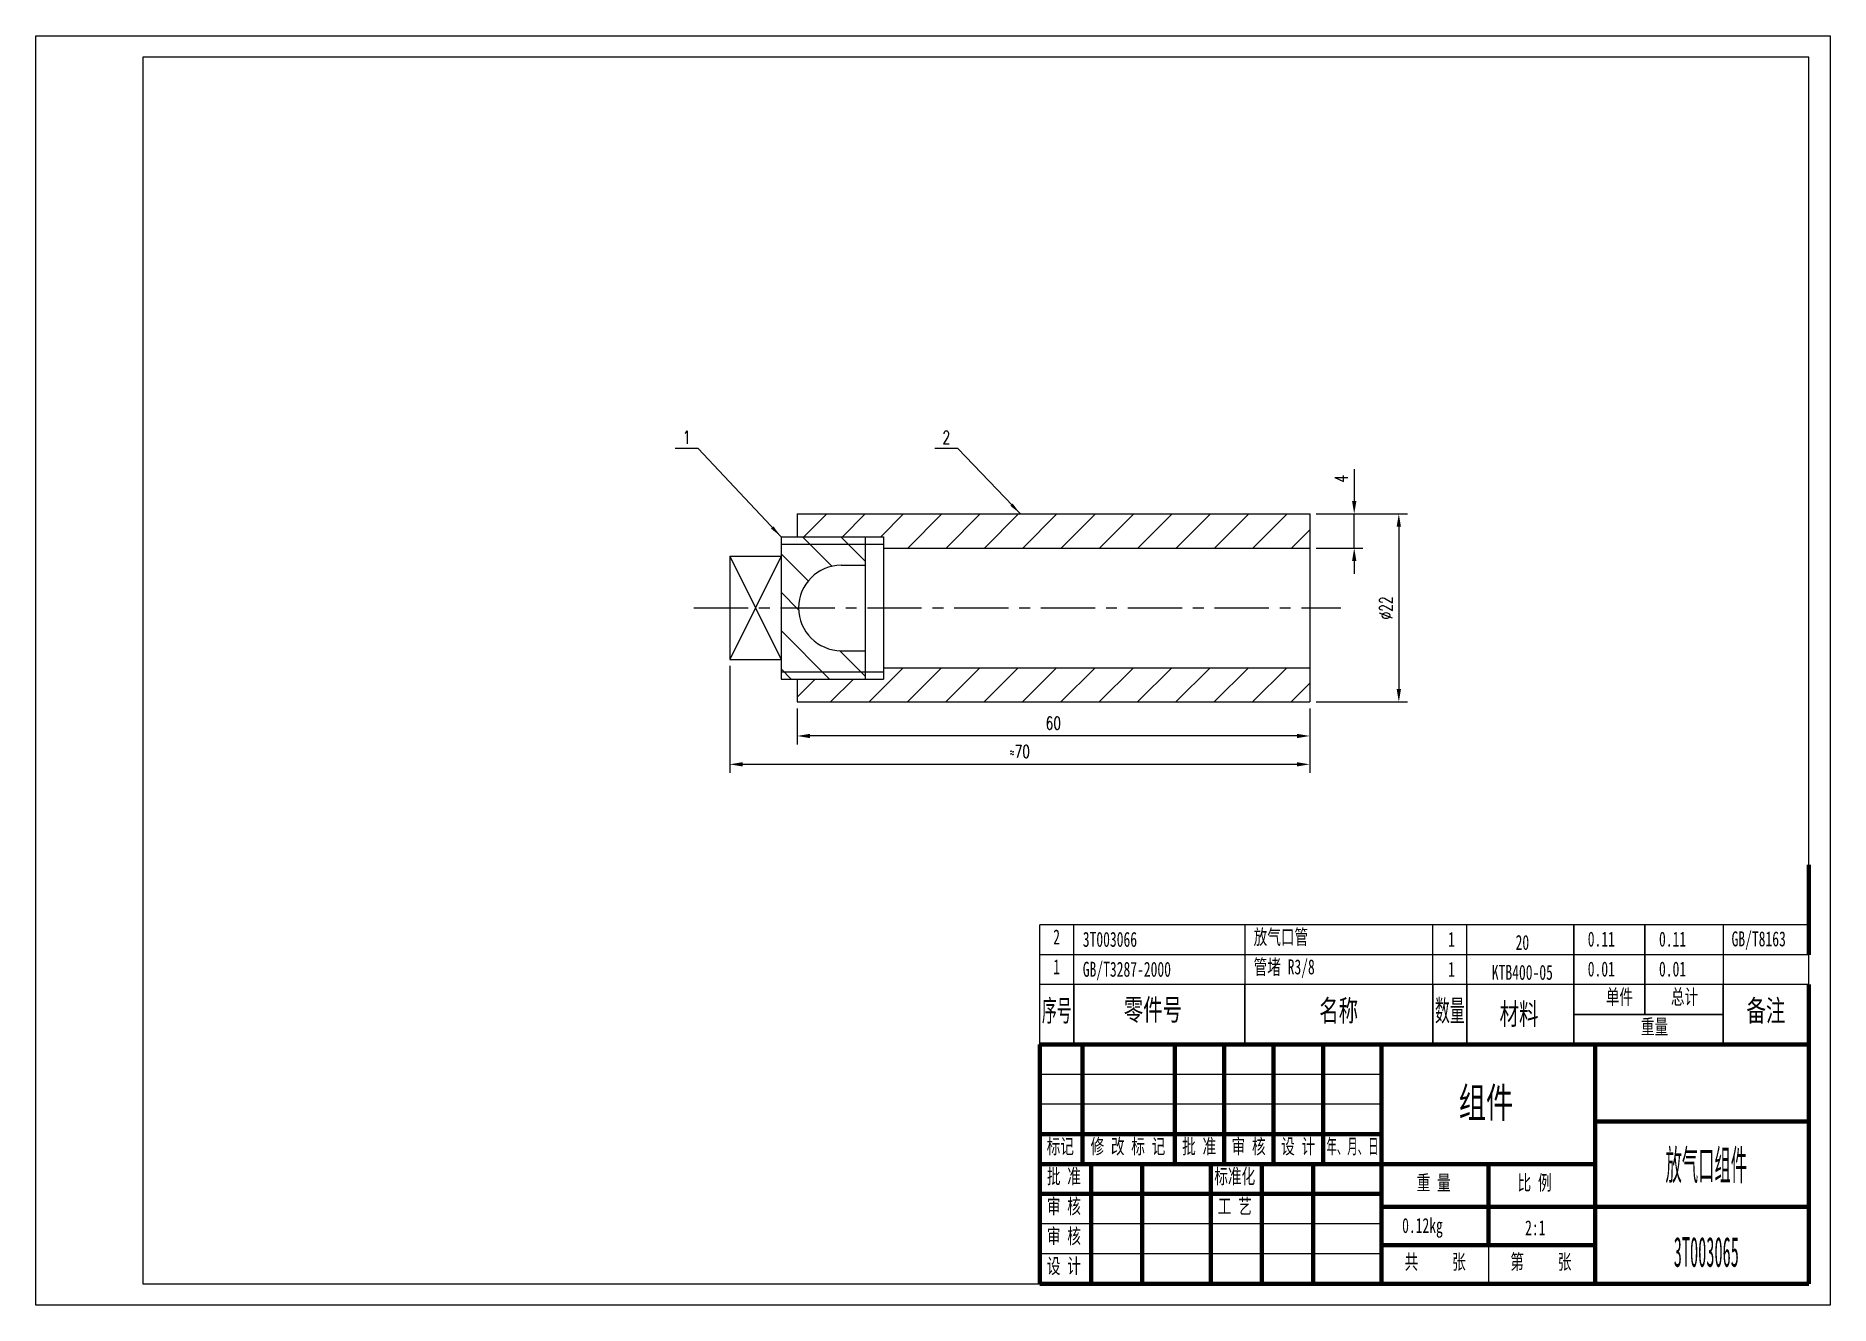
# Model space of a CAD drawing. Header units: millimetres. Extents: x 0 to 210, y 0 to 149.
import ezdxf

# ---------------------------------------------------------------- set-up
doc = ezdxf.new("R2010")
doc.units = ezdxf.units.MM
for name, pattern in [('CENTER', [50.8, 31.75, -6.35, 6.35, -6.35]), ('EB_DASH', [6, 3, -3]), ('EB_DASHDOT', [39, 30, -3, 3, -3])]:
    doc.linetypes.add(name, pattern=pattern)
for name, color, linetype, lineweight in [('中心线', 1, 'CENTER', 9), ('尺寸线', 4, 'Continuous', 9), ('标注线', 4, 'Continuous', 5), ('点划线', 1, 'EB_DASHDOT', 5), ('粗线', 7, 'Continuous', 15), ('细线', 3, 'Continuous', 5), ('虚线', 2, 'EB_DASH', 5)]:
    doc.layers.add(name, color=color, linetype=linetype, lineweight=lineweight)
doc.layers.add('边框', color=7, linetype='Continuous', lineweight=18, plot=False)
doc.styles.get("Standard").update_dxf_attribs({"font": 'romans.shx', "width": 0.7})
doc.styles.add('TextStyle0', font='', dxfattribs={"width": 0.510669})
doc.styles.add('TextStyle1', font='', dxfattribs={"width": 0.510669})
doc.styles.add('UserTxtStyle4', font='', dxfattribs={"width": 0.667})
doc.styles.add('机械', font='', dxfattribs={"width": 0.4})
doc.styles.add('标准', font='', dxfattribs={"width": 0.667})
doc.styles.get('TextStyle0').set_extended_font_data('宋体')
doc.styles.get('TextStyle1').set_extended_font_data('宋体')
doc.styles.get('UserTxtStyle4').set_extended_font_data('宋体')
doc.styles.get('机械').set_extended_font_data('宋体')
doc.styles.get('标准').set_extended_font_data('宋体')
doc.dimstyles.new('标准', dxfattribs={"dimscale": 0.5, "dimtxt": 3, "dimasz": 3, "dimexe": 2, "dimexo": 1.5, "dimgap": 1.5, "dimtad": 1, "dimdec": 1, "dimzin": 12, "dimdsep": 46, "dimtxsty": 'Standard', "dimcen": 0, "dimdle": 6, "dimclrd": 256, "dimclre": 256, "dimclrt": 256, "dimadec": 1, "dimazin": 3, "dimtfac": 1, "dimtdec": 1, "dimtmove": 0, "dimatfit": 0, "dimfxl": 0, "dimtolj": 1, "dimarcsym": 0})

# ---------------------------------------------------------------- blocks, each defined once
blk = doc.blocks.new('CAXBLOCK70')
at = {"layer": '粗线', "color": 0, "linetype": 'Continuous', "lineweight": 70}
for p, q in [((180, 0), (180, 14)), ((180, 14), (180, 0))]:
    blk.add_line(p, q, dxfattribs=at)
blk = doc.blocks.new('*X42')
at = {"layer": '尺寸线', "linetype": 'Continuous'}
blk.add_hatch(color=256, dxfattribs=at).paths.add_polyline_path([(87.21, 89.9), (86.04, 90.86), (86.32, 91.12)], flags=0)
for p, q in [((77.52, 100.24), (74.82, 100.24)), ((87.21, 89.9), (77.52, 100.24))]:
    blk.add_line(p, q, dxfattribs=at)
at = {"layer": '尺寸线'}
blk.add_line((74.82, 100.24), (74.82, 100.24), dxfattribs=at)
blk = doc.blocks.new('*X43')
at = {"layer": '尺寸线', "linetype": 'Continuous'}
blk.add_hatch(color=256, dxfattribs=at).paths.add_polyline_path([(115.23, 92.57), (114.06, 93.52), (114.33, 93.78)], flags=0)
for p, q in [((107.9, 100.24), (105.21, 100.24)), ((115.23, 92.57), (107.9, 100.24))]:
    blk.add_line(p, q, dxfattribs=at)
at = {"layer": '尺寸线'}
blk.add_line((105.21, 100.24), (105.21, 100.24), dxfattribs=at)
blk = doc.blocks.new('*X44')
at = {"layer": '尺寸线', "linetype": 'ByBlock'}
for points in [[(159.52, 92.57), (159.27, 91.07), (159.77, 91.07)], [(159.52, 70.57), (159.27, 72.07), (159.77, 72.07)]]:
    blk.add_hatch(color=256, dxfattribs=at).paths.add_polyline_path(points, flags=0)
for p, q in [((149.84, 92.57), (160.52, 92.57)), ((149.84, 70.57), (160.52, 70.57))]:
    blk.add_line(p, q, dxfattribs=at)
at = {"layer": '尺寸线', "linetype": 'ByBlock', "lineweight": -2}
blk.add_line((159.52, 91.07), (159.52, 72.07), dxfattribs=at)
at = {"layer": '尺寸线', "linetype": 'ByBlock', "insert": (158.02, 81.57), "char_height": 1.5, "width": 4.65, "attachment_point": 5, "rotation": 90}
blk.add_mtext('%%C22', dxfattribs=at)
blk = doc.blocks.new('*X45')
at = {"layer": '尺寸线', "linetype": 'ByBlock'}
for points in [[(89.09, 66.59), (90.59, 66.84), (90.59, 66.34)], [(149.09, 66.59), (147.59, 66.84), (147.59, 66.34)]]:
    blk.add_hatch(color=256, dxfattribs=at).paths.add_polyline_path(points, flags=0)
for p, q in [((89.09, 69.82), (89.09, 65.59)), ((149.09, 69.82), (149.09, 65.59))]:
    blk.add_line(p, q, dxfattribs=at)
at = {"layer": '尺寸线', "linetype": 'ByBlock', "lineweight": -2}
blk.add_line((147.59, 66.59), (90.59, 66.59), dxfattribs=at)
at = {"layer": '尺寸线', "linetype": 'ByBlock', "insert": (119.09, 68.09), "char_height": 1.5, "width": 2.55, "attachment_point": 5}
blk.add_mtext('60', dxfattribs=at)
blk = doc.blocks.new('*X46')
at = {"layer": '尺寸线', "linetype": 'ByBlock'}
for points in [[(81.21, 63.27), (82.71, 63.52), (82.71, 63.02)], [(149.09, 63.27), (147.59, 63.52), (147.59, 63.02)]]:
    blk.add_hatch(color=256, dxfattribs=at).paths.add_polyline_path(points, flags=0)
for p, q in [((81.21, 74.78), (81.21, 62.27)), ((149.09, 69.82), (149.09, 62.27))]:
    blk.add_line(p, q, dxfattribs=at)
at = {"layer": '尺寸线', "linetype": 'ByBlock', "lineweight": -2}
blk.add_line((147.59, 63.27), (82.71, 63.27), dxfattribs=at)
at = {"layer": '尺寸线', "linetype": 'ByBlock', "insert": (115.15, 64.77), "char_height": 1.5, "width": 5.1983, "attachment_point": 5}
blk.add_mtext('≈70', dxfattribs=at)
blk = doc.blocks.new('*X47')
at = {"layer": '尺寸线', "linetype": 'ByBlock'}
for points in [[(154.3, 92.57), (154.55, 94.07), (154.05, 94.07)], [(154.3, 88.57), (154.55, 87.07), (154.05, 87.07)]]:
    blk.add_hatch(color=256, dxfattribs=at).paths.add_polyline_path(points, flags=0)
at = {"layer": '尺寸线', "linetype": 'ByBlock', "lineweight": -2}
for p, q in [((154.3, 97.82), (154.3, 94.07)), ((154.3, 88.57), (154.3, 92.57)), ((149.09, 88.57), (149.09, 88.57)), ((154.3, 87.07), (154.3, 85.57))]:
    blk.add_line(p, q, dxfattribs=at)
at = {"layer": '尺寸线', "linetype": 'ByBlock'}
for p, q in [((149.84, 92.57), (155.3, 92.57)), ((149.84, 88.57), (155.3, 88.57))]:
    blk.add_line(p, q, dxfattribs=at)
at = {"layer": '尺寸线', "linetype": 'ByBlock', "insert": (152.8, 96.69), "char_height": 1.5, "width": 3, "attachment_point": 5, "rotation": 90}
blk.add_mtext('4', dxfattribs=at)

msp = doc.modelspace()

# ---------------------------------------------------------------- hatches: boundary and pattern name
at = {"layer": '尺寸线'}
h = msp.add_hatch(dxfattribs=at)
h.set_pattern_fill('ANSI31', color=256, style=0, pattern_type=0)
h.paths.add_polyline_path([(149.09, 88.57), (149.09, 92.57), (89.09, 92.57), (89.09, 89.9), (99.19, 89.9), (99.19, 88.57)], flags=0)
h.paths.add_polyline_path([(149.09, 70.57), (149.09, 74.57), (99.19, 74.57), (99.19, 73.24), (89.09, 73.24), (89.09, 70.57)], flags=0)
h = msp.add_hatch(dxfattribs=at)
h.set_pattern_fill('ANSI31', color=256, style=0, pattern_type=0)
h.set_pattern_definition([(135, (0, 0), (-2.245064, -2.245064), [])])
edge = h.paths.add_edge_path(flags=0)
edge.add_arc((94.27, 81.57), 5, 90, 180, ccw=False)
edge.add_line((94.27, 86.57), (97.05, 86.57))
edge.add_line((97.05, 86.57), (97.05, 89.04))
edge.add_line((97.05, 89.04), (87.21, 89.04))
edge.add_line((87.21, 89.04), (87.21, 81.57))
edge.add_line((87.21, 81.57), (89.27, 81.57))
h.paths.add_polyline_path([(97.05, 89.04), (97.05, 89.9), (87.21, 89.9), (87.21, 89.04)], flags=0)
edge = h.paths.add_edge_path(flags=0)
edge.add_line((97.05, 74.09), (97.05, 76.57))
edge.add_line((97.05, 76.57), (94.27, 76.57))
edge.add_arc((94.27, 81.57), 5, 180, 270, ccw=False)
edge.add_line((89.27, 81.57), (87.21, 81.57))
edge.add_line((87.21, 81.57), (87.21, 74.09))
edge.add_line((87.21, 74.09), (97.05, 74.09))
h.paths.add_polyline_path([(97.05, 73.24), (97.05, 74.09), (87.21, 74.09), (87.21, 73.24)], flags=0)

# ---------------------------------------------------------------- linework, layer by layer
at = {"layer": '中心线', "ltscale": 0.2}
msp.add_line((77, 81.57), (152.72, 81.57), dxfattribs=at)
at = {"layer": '点划线', "linetype": 'Continuous', "lineweight": 25}
for p, q in [((157.5, 27), (117.5, 27)), ((157.5, 23.5), (117.5, 23.5)), ((157.5, 9.5), (117.5, 9.5)), ((157.5, 6), (117.5, 6))]:
    msp.add_line(p, q, dxfattribs=at)
at = {"layer": '粗线'}
for p, q in [((207.5, 146), (12.5, 146)), ((12.5, 146), (12.5, 2.5)), ((207.5, 2.5), (207.5, 146)), ((89.09, 92.57), (149.09, 92.57)), ((89.09, 92.57), (89.09, 89.9)), ((149.09, 92.57), (149.09, 70.57)), ((87.21, 89.9), (99.19, 89.9)), ((87.21, 89.9), (87.21, 73.24)), ((97.05, 89.9), (97.05, 73.24)), ((97.05, 89.04), (99.19, 89.04)), ((99.19, 89.9), (99.19, 73.24)), ((99.19, 88.57), (149.09, 88.57)), ((81.21, 87.61), (81.21, 75.53)), ((81.21, 87.61), (87.21, 87.61)), ((81.21, 87.61), (87.21, 75.53)), ((87.21, 87.61), (81.21, 75.53)), ((94.27, 86.57), (97.05, 86.57)), ((94.27, 76.57), (97.05, 76.57)), ((81.21, 75.53), (87.21, 75.53)), ((97.05, 74.09), (99.19, 74.09)), ((99.19, 74.57), (149.09, 74.57)), ((87.21, 73.24), (99.19, 73.24)), ((89.09, 73.24), (99.19, 73.24)), ((89.09, 73.24), (89.09, 70.57)), ((89.09, 70.57), (149.09, 70.57)), ((207.5, 44.5), (117.5, 44.5)), ((207.5, 44.5), (117.5, 44.5)), ((117.5, 30.5), (117.5, 44.5)), ((197.5, 34), (197.5, 30.5)), ((12.5, 2.5), (207.5, 2.5))]:
    msp.add_line(p, q, dxfattribs=at)
at = {"layer": '粗线', "color": 0, "linetype": 'Continuous', "lineweight": 70}
for p, q in [((207.5, 48), (207.5, 51.5)), ((207.5, 44.5), (207.5, 48)), ((207.5, 41), (207.5, 44.5))]:
    msp.add_line(p, q, dxfattribs=at)
at = {"layer": '粗线', "linetype": 'Continuous', "lineweight": 70}
for p, q in [((117.5, 30.5), (207.5, 30.5)), ((117.5, 30.5), (117.5, 2.5)), ((122.5, 16.5), (122.5, 30.5)), ((133.29, 16.5), (133.29, 30.5)), ((139.08, 16.5), (139.08, 30.5)), ((144.87, 16.5), (144.87, 30.5)), ((150.67, 16.5), (150.67, 30.5)), ((157.5, 30.5), (157.5, 2.5)), ((182.5, 2.5), (182.5, 30.5)), ((207.5, 30.5), (207.5, 2.5)), ((207.5, 21.5), (182.5, 21.5)), ((157.5, 20), (117.5, 20)), ((182.5, 16.5), (117.5, 16.5)), ((123.5, 2.5), (123.5, 16.5)), ((129.5, 2.5), (129.5, 16.5)), ((137.5, 2.5), (137.5, 16.5)), ((143.5, 2.5), (143.5, 16.5)), ((149.5, 2.5), (149.5, 16.5)), ((170, 16.5), (170, 7)), ((157.5, 13), (117.5, 13)), ((182.5, 11.5), (157.5, 11.5)), ((207.5, 11.5), (182.5, 11.5)), ((182.5, 7), (157.5, 7)), ((207.5, 2.5), (117.5, 2.5))]:
    msp.add_line(p, q, dxfattribs=at)
at = {"layer": '粗线'}
msp.add_arc((94.27, 81.57), 5, 90, 270, dxfattribs=at)
at = {"layer": '细线'}
for p, q in [((87.21, 89.04), (97.05, 89.04)), ((87.21, 74.09), (97.05, 74.09)), ((89.09, 74.09), (97.05, 74.09)), ((121.5, 30.5), (121.5, 44.5)), ((141.5, 44.5), (141.5, 30.5)), ((163.5, 30.5), (163.5, 44.5)), ((167.5, 30.5), (167.5, 44.5)), ((180, 44.5), (180, 30.5)), ((180, 34), (180, 44.5)), ((188.33, 44.5), (188.33, 34)), ((188.33, 34), (188.33, 44.5)), ((197.5, 44.5), (197.5, 34)), ((207.5, 41), (117.5, 41)), ((207.5, 41), (117.5, 41)), ((207.5, 37.5), (117.5, 37.5)), ((121.5, 37.5), (117.5, 37.5)), ((121.5, 37.5), (121.5, 30.5)), ((141.5, 30.5), (141.5, 37.5)), ((163.5, 37.5), (141.5, 37.5)), ((163.5, 37.5), (163.5, 30.5)), ((167.5, 37.5), (163.5, 37.5)), ((167.5, 37.5), (167.5, 30.5)), ((197.5, 30.5), (197.5, 37.5)), ((207.5, 37.5), (197.5, 37.5)), ((180, 30.5), (180, 34)), ((197.5, 34), (180, 34)), ((180, 34), (188.33, 34)), ((188.33, 34), (197.5, 34))]:
    msp.add_line(p, q, dxfattribs=at)
at = {"layer": '虚线', "linetype": 'Continuous', "lineweight": 25}
msp.add_line((170, 7), (170, 2.5), dxfattribs=at)
at = {"layer": '边框', "linetype": 'Continuous', "lineweight": 25}
for p, q in [((0, 0), (0, 148.5)), ((0, 148.5), (210, 148.5)), ((210, 148.5), (210, 0)), ((210, 0), (0, 0))]:
    msp.add_line(p, q, dxfattribs=at)

# ---------------------------------------------------------------- block references
at = {"layer": '尺寸线'}
for name in ['*X42', '*X43']:
    msp.add_blockref(name, (0, 0), dxfattribs=at)
at = {"layer": '粗线', "color": 0, "linetype": 'ByBlock', "lineweight": -2, "xscale": 0.5000000000000009, "yscale": 0.5000000000000009, "zscale": 0.5000000000000009}
msp.add_blockref('CAXBLOCK70', (117.5, 30.5), dxfattribs=at)

# ---------------------------------------------------------------- texts
at = {"layer": '尺寸线', "char_height": 1.5, "width": 2.3245, "attachment_point": 1}
for s, insert in [('1', (75.73, 102.29)), ('2', (106.11, 102.29))]:
    msp.add_mtext(s, dxfattribs=dict(at, insert=insert))
at = {"layer": '标注线', "attachment_point": 5}
for s, insert, char_height, width, style in [('组件', (169.72, 23.5), 3.5, 12.6582, '标准'), ('放气口组件', (195.51, 16.2), 3.5, 20.9689, '机械'), ('0.12kg', (162.29, 9.03), 1.75, 9.7011, '标准'), ('2:1', (175.49, 9.03), 1.75, 4.4745, '标准'), ('3T003065', (195.51, 6.2), 3.5, 27.7859, '机械')]:
    msp.add_mtext(s, dxfattribs=dict(at, insert=insert, char_height=char_height, width=width, style=style))
at = {"layer": '粗线', "style": 'UserTxtStyle4', "width": 0.667}
msp.add_text('材料', height=2.5, dxfattribs=at).set_placement((171.31, 32.82))
at = {"layer": '粗线'}
for s, insert, char_height, width, attachment_point, style in [('{\\C7;放气口管}', (142.53, 43.95), 1.75, 12.9694, 1, 'UserTxtStyle4'), ('{\\C7;2}', (119.07, 43.95), 1.75, 1.284, 1, 'UserTxtStyle4'), ('{\\C7;3T003066}', (122.53, 43.67), 1.75, 12.9046, 1, 'UserTxtStyle4'), ('{\\C7;1}', (165.29, 43.67), 1.75, 0.9468, 1, 'UserTxtStyle4'), ('{\\C7;20}', (173.98, 41.53), 1.75, 2.983, 8, 'UserTxtStyle4'), ('{\\C7;0.11}', (183.22, 41.92), 1.75, 6.1475, 8, 'UserTxtStyle4'), ('{\\C7;0.11}', (191.56, 41.92), 1.75, 6.1475, 8, 'UserTxtStyle4'), ('{\\C7;GB/T8163}', (201.64, 41.55), 1.75, 12.9824, 8, 'UserTxtStyle4'), ('{\\C7;1}', (119.07, 40.45), 1.75, 0.9468, 1, 'UserTxtStyle4'), ('{\\C7;GB/T3287-2000}', (122.53, 40.17), 1.75, 20.8634, 1, 'UserTxtStyle4'), ('{\\C7;管堵 R3/8}', (142.53, 40.45), 1.75, 14.5517, 1, 'UserTxtStyle4'), ('{\\C7;1}', (165.29, 40.17), 1.75, 0.9468, 1, 'UserTxtStyle4'), ('{\\C7;0.01}', (183.22, 38.42), 1.75, 6.1475, 8, 'UserTxtStyle4'), ('{\\C7;0.01}', (191.56, 38.42), 1.75, 6.1475, 8, 'UserTxtStyle4'), ('{\\C7;KTB400-05}', (173.98, 38.03), 1.75, 14.6425, 8, 'UserTxtStyle4'), ('{\\C7;零件号}', (127.33, 35.82), 2.5, 13.7291, 1, 'UserTxtStyle4'), ('{\\C7;单件}', (183.75, 36.95), 1.75, 6.3421, 1, 'UserTxtStyle4'), ('{\\C7;总计}', (191.37, 36.95), 1.75, 6.3291, 1, 'UserTxtStyle4'), ('{\\C7;重量}', (187.86, 33.45), 1.75, 6.368, 1, 'UserTxtStyle4'), ('标记', (118.31, 19.45), 1.75, 6.3421, 1, 'UserTxtStyle4'), ('修 改 标 记', (123.44, 19.45), 1.75, 17.9757, 1, 'UserTxtStyle4'), ('批 准', (134.16, 19.45), 1.75, 8.0281, 1, 'UserTxtStyle4'), ('审 核', (139.95, 19.45), 1.75, 7.8725, 1, 'UserTxtStyle4'), ('设 计', (145.75, 19.45), 1.75, 7.9762, 1, 'UserTxtStyle4'), ('年、月、日', (151.05, 19.45), 1.75, 12.144, 1, 'TextStyle1'), ('批 准', (118.33, 15.95), 1.75, 8.0281, 1, 'UserTxtStyle4'), ('标准化', (137.93, 15.95), 1.75, 9.6752, 1, 'UserTxtStyle4'), ('重 量', (161.61, 15.2), 1.75, 8.0281, 1, 'UserTxtStyle4'), ('比 例', (173.42, 15.2), 1.75, 7.5352, 1, 'UserTxtStyle4'), ('审 核', (118.33, 12.45), 1.75, 7.8725, 1, 'UserTxtStyle4'), ('工 艺', (138.33, 12.45), 1.75, 7.9243, 1, 'UserTxtStyle4'), ('审 核', (118.33, 8.95), 1.75, 7.8725, 1, 'UserTxtStyle4'), ('设 计', (118.33, 5.45), 1.75, 7.9762, 1, 'UserTxtStyle4'), ('共     张', (160.2, 5.95), 1.75, 14.6814, 1, 'UserTxtStyle4'), ('第     张', (172.57, 5.95), 1.75, 14.6684, 1, 'UserTxtStyle4')]:
    msp.add_mtext(s, dxfattribs=dict(at, insert=insert, char_height=char_height, width=width, attachment_point=attachment_point, style=style))
at = {"layer": '粗线', "color": 0, "linetype": 'Continuous', "lineweight": 25, "char_height": 2.5, "attachment_point": 1}
for s, insert, width, style in [('序号', (117.75, 35.71), 6.9082, 'TextStyle0'), ('名称', (150.21, 35.71), 9.0045, 'UserTxtStyle4'), ('数量', (163.75, 35.71), 6.9508, 'TextStyle1'), ('备注', (200.21, 35.71), 9.0045, 'UserTxtStyle4')]:
    msp.add_mtext(s, dxfattribs=dict(at, insert=insert, width=width, style=style))

# ---------------------------------------------------------------- dimensions: what is measured, and where the dimension line sits
at = {"layer": '尺寸线'}
dim = msp.add_linear_dim(base=(154.3, 92.57), p1=(149.09, 88.57), p2=(149.09, 92.57), angle=90, dimstyle='标准', override={"dimsah": 1, "dimtzin": 0}, dxfattribs=at)
dim.commit()
dim.dimension.update_dxf_attribs({"geometry": '*X47', "text_midpoint": (152.8, 96.69)})
for base, p1, p2, angle, text, picture, middle in [((159.52, 70.57), (149.09, 92.57), (149.09, 70.57), 90, '%%C<>', '*X44', (158.02, 81.57)), ((81.21, 63.27), (149.09, 70.57), (81.21, 75.53), 180, '≈70', '*X46', (115.15, 64.77))]:
    dim = msp.add_linear_dim(base=base, p1=p1, p2=p2, angle=angle, text=text, dimstyle='标准', override={"dimsah": 1, "dimtzin": 0}, dxfattribs=at)
    dim.commit()
    dim.dimension.update_dxf_attribs({"geometry": picture, "text_midpoint": middle})
dim = msp.add_linear_dim(base=(89.09, 66.59), p1=(149.09, 70.57), p2=(89.09, 70.57), dimstyle='标准', override={"dimsah": 1, "dimtzin": 0}, dxfattribs=at)
dim.commit()
dim.dimension.update_dxf_attribs({"geometry": '*X45', "text_midpoint": (119.09, 68.09)})

doc.saveas('drawing.dxf')
